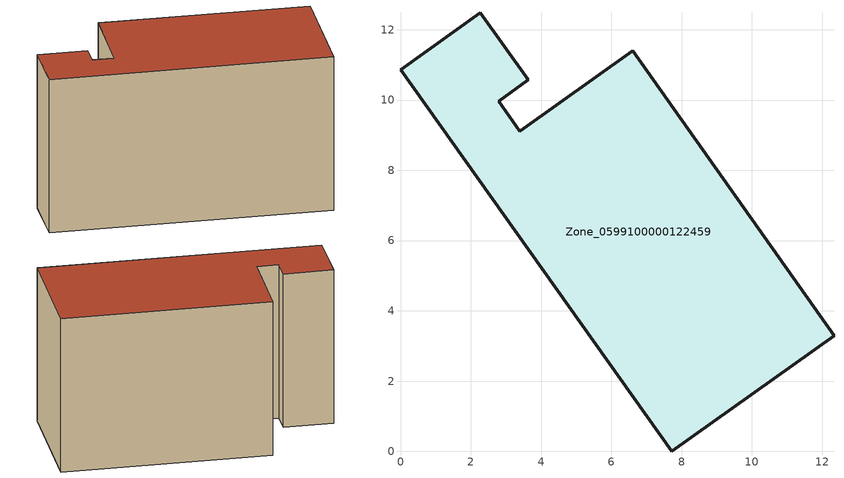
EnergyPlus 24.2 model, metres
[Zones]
Zone_0599100000122459
 floor ground (C_G): 2.27,12.49 3.64,10.58 2.79,9.96 3.4,9.11 6.61,11.4 12.34,3.29 7.72,0 0,10.87 z0
 wall outside (C_F): 7.72,0 12.34,3.29 6.61,11.4 3.4,9.11 2.79,9.96 3.64,10.58 2.27,12.49 0,10.87 7.72,0 z0:7.77
 roof outside (C_R): 3.64,10.58 2.27,12.49 0,10.87 7.72,0 12.34,3.29 6.61,11.4 3.4,9.11 2.79,9.96 z7.77
[BUILDING]
Pand.0599100000122459: North Axis=0; Terrain=City; Loads Convergence Tolerance Value=0.04; Temperature Convergence Tolerance Value=0.4; Solar Distribution=FullExterior; Maximum Number of Warmup Days=25; Minimum Number of Warmup Days=1
[Site:Location]
Rotterdam.The.Hague.AP_ZH_NLD Design_Conditions: Latitude=51.96; Longitude=4.45; Time Zone=1; Elevation=-4.5
[SITE:GROUNDTEMPERATURE:BUILDINGSURFACE]
18, 18, 18, 18, 18, 18, 18, 18, 18, 18, 18, 18
[MATERIAL] Thermal Absorptance=0.9; Solar Absorptance=0.7; Visible Absorptance=0.7
Name | Roughness | Thickness | Conductivity | Density | Specific Heat
G.TI.1975-1991 | MediumSmooth | 0.15 | 0.288461 | 540 | 1210
F.TI.1975-1991 | Rough | 0.3 | 0.230769 | 1920 | 840
R.TI.1975-1991 | MediumRough | 0.2 | 0.153846 | 1500 | 1000
[CONSTRUCTION]
C_G: G.TI.1975-1991
C_F: F.TI.1975-1991
C_R: R.TI.1975-1991
[ZONE]
Zone_0599100000122459: Type=1; Multiplier=1; Ceiling Height=Autocalculate; Volume=Autocalculate; Floor Area=autocalculate; Part of Total Floor Area=Yes
[ZONEINFILTRATION:DESIGNFLOWRATE]
Infil_Zone_0599100000122459: Zone or ZoneList or Space or SpaceList=Zone_0599100000122459; Schedule=AlwaysOn; Design Flow Rate Calculation Method=Flow/Area; Flow Rate per Floor Area=0.003; Constant Term Coefficient=1; Temperature Term Coefficient=0; Velocity Term Coefficient=0; Velocity Squared Term Coefficient=0
[HVACTEMPLATE:ZONE:IDEALLOADSAIRSYSTEM]
Zone_0599100000122459: Maximum Heating Supply Air Temperature=50; Minimum Cooling Supply Air Temperature=13; Maximum Heating Supply Air Humidity Ratio=0.0156; Minimum Cooling Supply Air Humidity Ratio=0.0077; Heating Limit=NoLimit; Cooling Limit=NoLimit; Dehumidification Control Type=ConstantSensibleHeatRatio; Cooling Sensible Heat Ratio=0.7; Dehumidification Setpoint=60; Humidification Control Type=None; Humidification Setpoint=30; Outdoor Air Method=None; Outdoor Air Flow Rate per Person=0.00944; Outdoor Air Flow Rate per Zone Floor Area=0; Outdoor Air Flow Rate per Zone=0; Demand Controlled Ventilation Type=None; Outdoor Air Economizer Type=NoEconomizer; Heat Recovery Type=None; Sensible Heat Recovery Effectiveness=0.7; Latent Heat Recovery Effectiveness=0.65
[ZONECONTROL:THERMOSTAT]
ThermostatControl_Zone_0599100000122459: Zone or ZoneList=Zone_0599100000122459; Control Type Schedule=DualSetpointControlType; Control 1=Thermostat_Zone_0599100000122459; Temperature Difference Between Cutout And Setpoint=0
[THERMOSTATSETPOINT:DUALSETPOINT]
Thermostat_Zone_0599100000122459: Heating Setpoint Temperature Schedule=HeatingSetpoint_Zone_0599100000122459; Cooling Setpoint Temperature Schedule=CoolingSetpoint_Zone_0599100000122459
[SCHEDULE:COMPACT]
HeatingSetpoint_Zone_0599100000122459: Through: 12/31, For: AllDays, Until: 24:00, 21
CoolingSetpoint_Zone_0599100000122459: Through: 12/31, For: AllDays, Until: 24:00, 24
DualSetpointControlType: Through: 12/31, For: AllDays, Until: 24:00, 4
AlwaysOn: Through: 12/31, For: AllDays, Until: 24:00, 1
